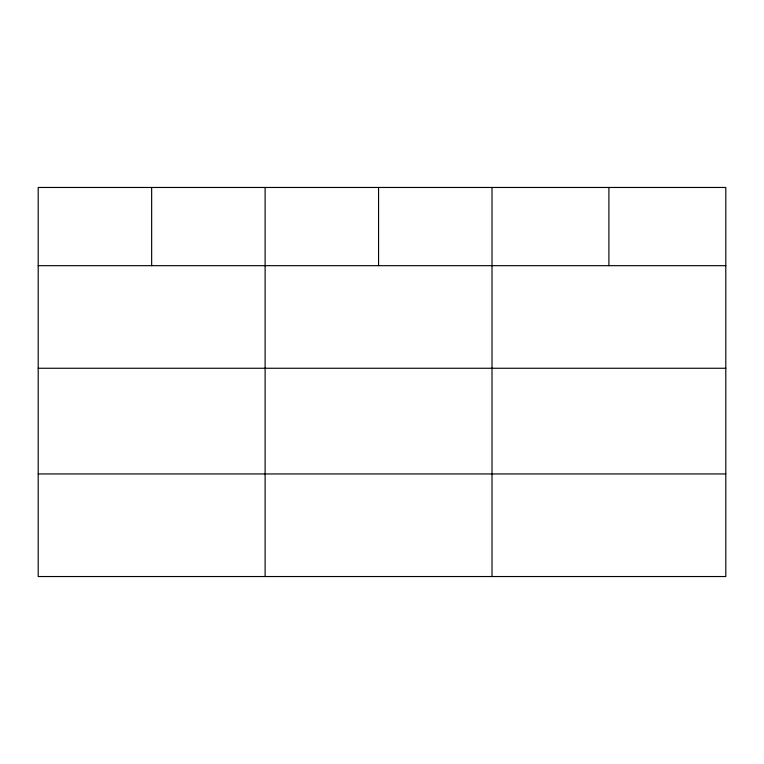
<?xml version="1.0" encoding="UTF-8"?>
<svg xmlns="http://www.w3.org/2000/svg" width="764" height="764" viewBox="0 0 764 764"><rect width="100%" height="100%" fill="white"/><g stroke="black" fill="none" stroke-linecap="round" stroke-linejoin="round"><path stroke-width="1.15" d="M725.8 368.258L725.8 187.466L38.2 187.466L38.2 576.534L725.8 576.534L725.8 368.258L38.2 368.258M38.2 265.671L725.8 265.671M38.2 473.947L725.8 473.947M608.908 187.466L608.908 265.671M492.016 187.466L492.016 576.534M378.562 187.466L378.562 265.671M265.108 187.466L265.108 576.534M151.654 187.466L151.654 265.671"/></g></svg>
